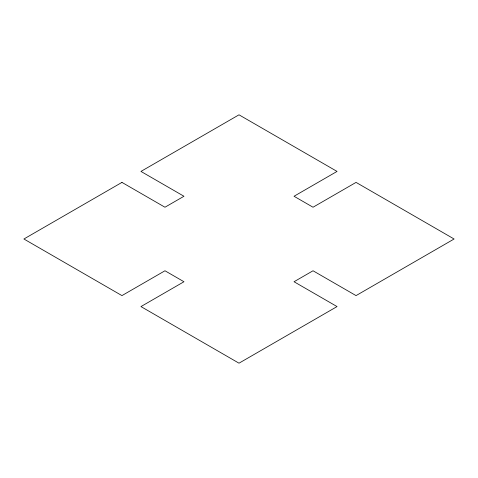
<?xml version="1.0" encoding="UTF-8"?>
<svg xmlns="http://www.w3.org/2000/svg" width="478" height="478" viewBox="0 0 478 478"><rect width="100%" height="100%" fill="white"/><g stroke="black" fill="none" stroke-linecap="round" stroke-linejoin="round"><path stroke-width="0.72" d="M121.95 182.393L23.9 239L121.95 295.607L164.97 270.769L183.97 281.739L140.95 306.577L239 363.184L337.05 306.577L294.03 281.739L313.03 270.769L356.05 295.607L454.1 239L356.05 182.393L313.03 207.231L294.03 196.261L337.05 171.423L239 114.816L140.95 171.423L183.97 196.261L164.97 207.231L121.95 182.393"/></g></svg>
